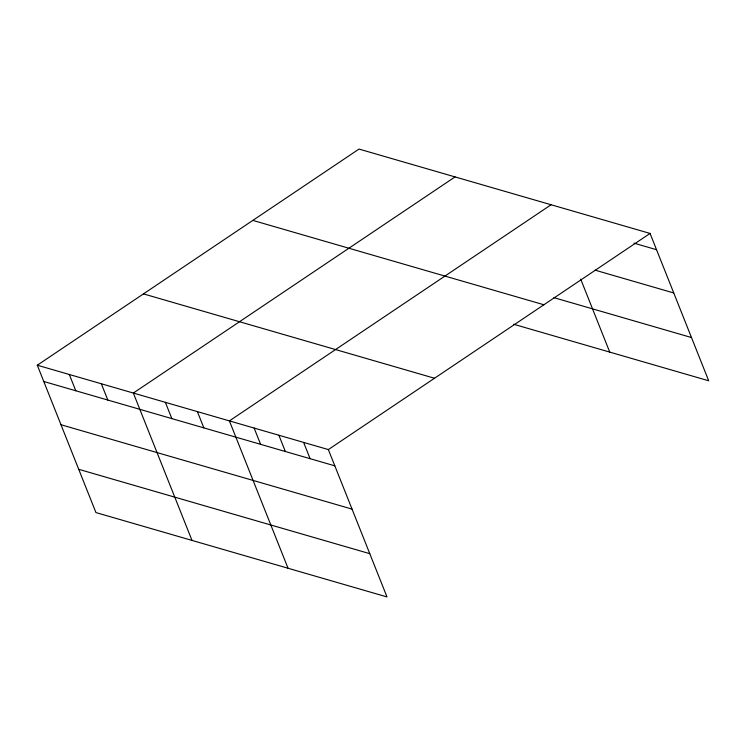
<?xml version="1.0" encoding="UTF-8"?>
<svg xmlns="http://www.w3.org/2000/svg" width="746" height="746" viewBox="0 0 746 746"><rect width="100%" height="100%" fill="white"/><g stroke="black" fill="none" stroke-linecap="round" stroke-linejoin="round"><path stroke-width="1.12" d="M37.3 365.214L328.352 449.577L386.997 596.931L95.936 512.567L37.3 365.214L359.003 149.069L650.064 233.433L708.7 380.786L513.696 324.268M455.051 176.914L133.347 393.049L191.992 540.402M551.098 204.749L229.395 420.893L288.04 568.247M328.352 449.577L650.064 233.433M633.951 243.159L656.536 249.705M595.233 270.201L673.75 292.964M553.886 297.645L691.486 337.537M252.838 220.396L543.899 304.76M143.465 293.887L434.517 378.25M43.781 381.486L334.833 465.849M60.995 424.744L352.047 509.108M78.722 469.309L369.783 553.672M580.705 279.135L609.743 352.103M303.613 442.406L310.094 458.678M278.873 435.235L285.354 451.507M254.134 428.064L260.615 444.336M197.382 411.615L203.854 427.887M165.36 402.327L171.841 418.609M101.335 383.77L107.806 400.043M69.313 374.492L75.794 390.764"/></g></svg>
